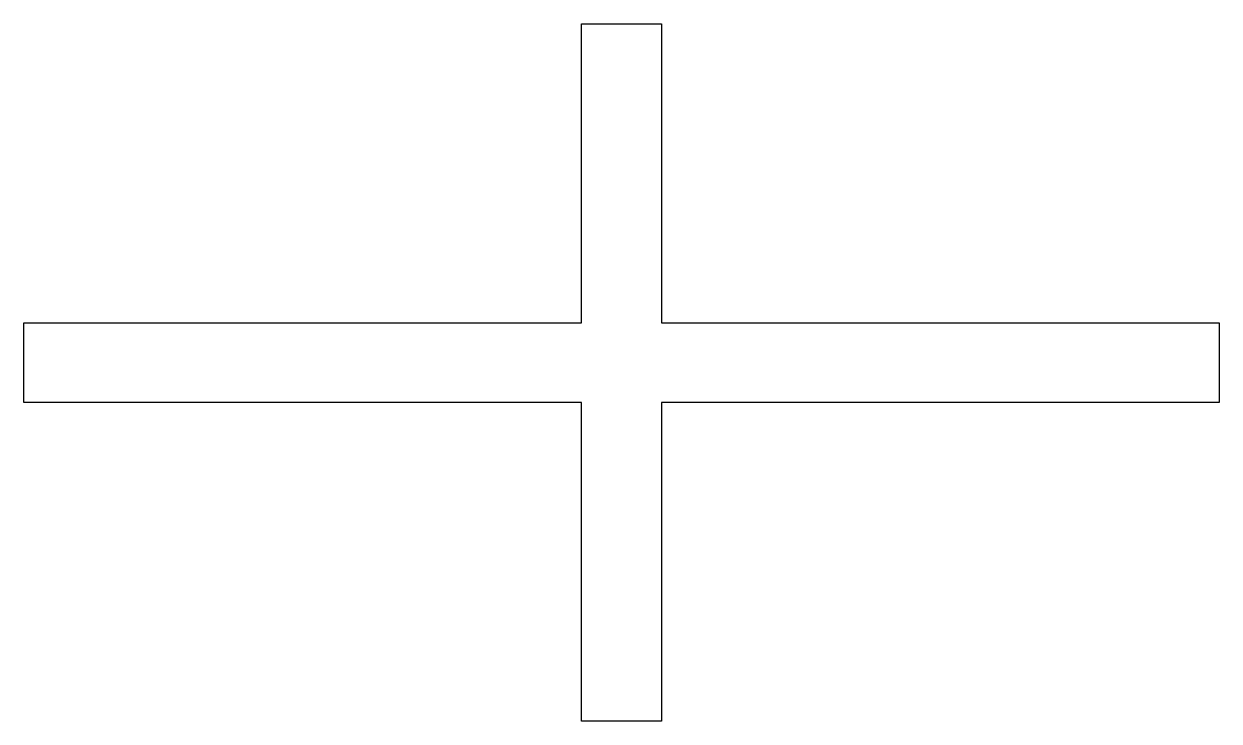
# Model space of a CAD drawing. Units: millimetres at full size, sheet at 1:100. Extents: x -21674 to 15061, y -9612 to 11816.
import ezdxf

# ---------------------------------------------------------------- set-up
doc = ezdxf.new("R2010")
doc.units = ezdxf.units.MM
doc.header["$LTSCALE"] = 100
doc.layers.add('0-0', color=7, linetype='Continuous')

msp = doc.modelspace()

# ---------------------------------------------------------------- linework, layer by layer
at = {"layer": '0-0'}
for p, q in [((-4530.6, 11816.3), (-2081.6, 11816.3)), ((-4530.6, 2632.7), (-4530.6, 11816.3)), ((-2081.6, 11816.3), (-2081.6, 2632.7)), ((-21673.5, 183.7), (-21673.5, 2632.7)), ((-21673.5, 2632.7), (-4530.6, 2632.7)), ((-2081.6, 2632.7), (15061.2, 2632.7)), ((15061.2, 2632.7), (15061.2, 183.7)), ((-4530.6, 183.7), (-21673.5, 183.7)), ((-4530.6, -9612.2), (-4530.6, 183.7)), ((15061.2, 183.7), (-2081.6, 183.7)), ((-2081.6, 183.7), (-2081.6, -9612.2)), ((-2081.6, -9612.2), (-4530.6, -9612.2))]:
    msp.add_line(p, q, dxfattribs=at)

doc.saveas('drawing.dxf')
